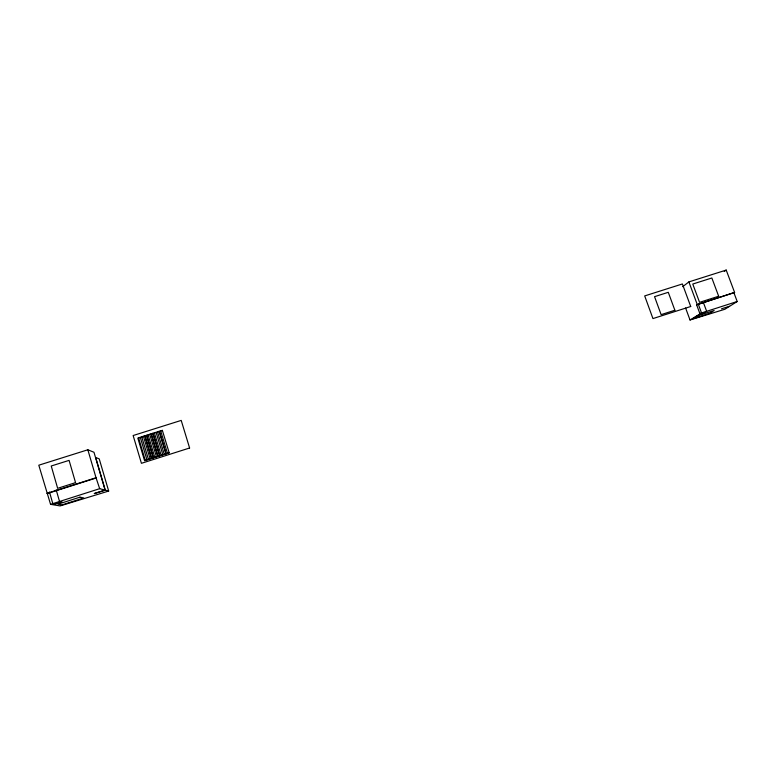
<?xml version="1.0" encoding="UTF-8"?>
<svg xmlns="http://www.w3.org/2000/svg" width="776" height="776" viewBox="0 0 776 776"><rect width="100%" height="100%" fill="white"/><g stroke="black" fill="none" stroke-linecap="round" stroke-linejoin="round"><path stroke-width="1.16" d="M682.725 286.674L688.884 281.911L726.21 270.077L734.61 292.455L696.625 304.822L699.845 313.504L737.2 301.505L733.96 292.882M141.717 436.772L143.453 436.374L150.127 458.81L148.391 459.237L141.717 436.772L143.453 436.374M724.27 271.493L726.21 270.077M153.338 457.772L151.572 458.218L144.889 435.772L146.615 435.375L153.338 457.772L146.615 435.375M149.739 434.395L156.461 456.783L154.744 457.209L148.051 434.773L149.778 434.376M157.499 431.805L159.255 431.378L165.996 453.737L159.255 431.378L157.499 431.805L164.24 454.183L165.996 453.737M162.368 430.408L169.207 452.893L144.579 460.711L137.827 438.12L162.407 430.379L160.651 430.806L167.403 453.174L169.158 452.728M696.625 304.822L734.61 292.455M151.572 458.218L144.889 435.772M157.906 456.201L151.213 433.774L152.94 433.377L159.672 455.755L152.94 433.377L151.174 433.803L157.906 456.201L159.672 455.755M161.078 455.192L162.834 454.746L156.102 432.368L154.337 432.795L161.117 455.163M685.596 307.994L690.019 319.993L701.543 312.951L698.332 304.289M721.515 308.819L729.828 306.151L737.2 301.505M729.518 306.345L724.891 309.255L690.019 319.993M108.679 491.053L60.13 505.923L50.566 504.352L38.8 465.202L87.843 449.779L93.983 452.272L105.08 490.102L94.226 493.565L105.303 490.16L95.729 457.51L99.221 458.868L108.679 491.053L99.677 488.676L50.566 504.352M698.885 314.716L703.958 313.087L706.655 311.312L703.444 302.65M46.87 493.371L96.03 477.744L99.677 488.676M47.452 493.488L96.515 477.89M688.884 281.911L697.217 304.425M87.843 449.779L96.03 477.744M56.192 489.869L59.529 501.49L62.051 501.936L55.387 504.06L52.807 503.634L49.48 492.003M138.545 437.78L140.281 437.373L146.955 459.819L145.219 460.246L138.545 437.78M697.343 315.89L693.026 318.732L709.642 313.397L714.143 310.497L697.343 315.89M674.868 310.245L661.123 314.639L654.556 296.665L668.282 292.31L674.868 310.245M718.663 296.238L699.564 302.349L692.774 284.045L711.854 277.983L718.663 296.238M690.718 306.501L652.946 318.587L644.691 295.918L682.395 283.967L690.718 306.501M189.606 448.004L141.426 463.311L133.142 435.53L181.206 420.408L189.606 448.004M79.967 497.164L57.957 504.196L62.08 504.895L83.759 497.959L79.967 497.164M75.553 482.643L57.657 488.327L51.235 465.998L69.093 460.372L75.553 482.643"/></g></svg>
